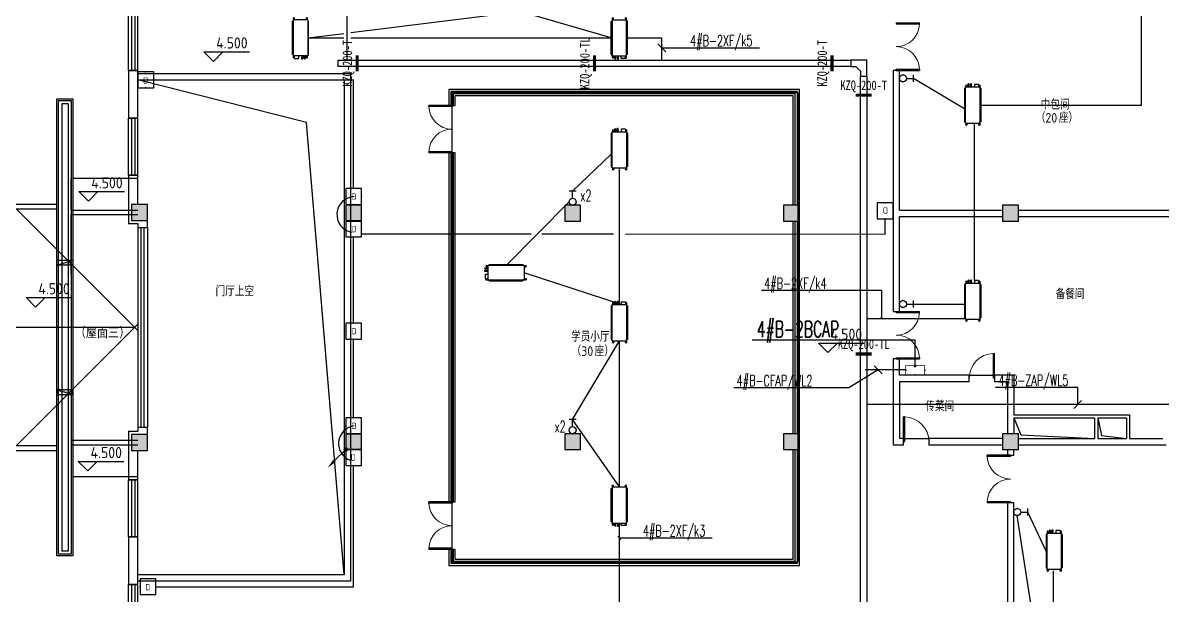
# Model space of a CAD drawing. Extents: x 2350667 to 3185789, y 309667 to 706270.
# Drawn here: x 2369667 to 2405575, y 395401 to 413443 of the extents above; entities that cross this region are included whole.
import ezdxf
from ezdxf.enums import TextEntityAlignment as Align

# ---------------------------------------------------------------- set-up
doc = ezdxf.new("R2010")
doc.units = 0
doc.header["$LTSCALE"] = 1000
for name, color, linetype in [('0-FJPG', 3, 'Continuous'), ('0-底图', 7, 'Continuous'), ('A-ANNO-IDEN-LEVL', 3, 'Continuous'), ('A-ANNO-TXT', 7, 'Continuous'), ('A-FLOR-STRS', 140, 'Continuous'), ('A-WALL-CURT', 111, 'Continuous'), ('CABLETRAY', 4, 'Continuous'), ('CABLETRAY_DIM', 3, 'Continuous'), ('COLUMN', 255, 'Continuous'), ('DIM-照明', 3, 'Continuous'), ('EQUIP-消防', 3, 'Continuous'), ('EQUIP-照明', 3, 'Continuous'), ('EQUIP-箱柜', 3, 'Continuous'), ('fur', 253, 'Continuous'), ('LWIRE', 4, 'Continuous'), ('M-VRF-EQ', 100, 'Continuous'), ('PUB_HATCH', 8, 'Continuous'), ('PUB_TEXT', 7, 'Continuous'), ('TEL_TEXT', 7, 'Continuous'), ('WALL', 2, 'Continuous'), ('WINDOW', 4, 'Continuous'), ('WIRE-照明', 6, 'Continuous'), ('抗震支吊架', 2, 'Continuous'), ('看线', 30, 'Continuous')]:
    doc.layers.add(name, color=color, linetype=linetype)
doc.styles.add('_TEL_DIM', font='SIMPLEX', dxfattribs={"width": 0.8, "height": 3.5, "bigfont": 'HZTXT'})
doc.styles.add('kzcad', font='', dxfattribs={"width": 0.8})
doc.styles.get("Standard").update_dxf_attribs({"font": 'geniso.shx', "bigfont": 'hztxt.shx'})
doc.styles.get('kzcad').set_extended_font_data('SimSun')

# ---------------------------------------------------------------- blocks, each defined once
blk = doc.blocks.new('$equip_U$00000183(WIN7-PC-dian)')
for p, q in [((-0.5, 1), (-0.5, 0)), ((0.5, 1), (-0.5, 1)), ((0.5, 0), (0.5, 1)), ((-0.5, 0), (0.5, 0))]:
    blk.add_line(p, q)
at = {"const_width": 0.04}
blk.add_lwpolyline([(-0.5, 1), (0.5, 1), (0.5, 0), (-0.5, 0), (-0.5, 1), (0.5, 1)], dxfattribs=at)
for p in [(0, 1), (-0.5, 0.469), (0, 0), (0.5, 0.5)]:
    blk.add_point(p)
at = {"color": 7}
blk.add_attdef('$TEXT$', text='', height=0.4, dxfattribs=at).set_placement((0.026, 0.492), align=Align.MIDDLE_CENTER)
at = {"color": 7, "style": '_TEL_DIM', "flags": 1}
for tag in ['A', 'REMARK']:
    blk.add_attdef(tag, text='', height=0.00002, dxfattribs=at).set_placement((0, 0), align=Align.MIDDLE_CENTER)
blk = doc.blocks.new('MDV-D71T2')
at = {"extrusion": (0, 0, -1)}
for p, q in [((2794522, 2676021), (2794462, 2676021)), ((2794462, 2676009), (2794462, 2676021)), ((2794462, 2676016), (2794466, 2676016)), ((2794502, 2676009), (2794462, 2676009)), ((2794502, 2675997), (2794462, 2675997)), ((2794462, 2675997), (2794462, 2675986)), ((2794462, 2675991), (2794466, 2675991)), ((2794522, 2675986), (2794462, 2675986)), ((2794466, 2676009), (2794466, 2676021)), ((2794466, 2675997), (2794466, 2675986)), ((2794522, 2675576), (2794522, 2676022)), ((2795660, 2676024), (2794524, 2676024)), ((2794526, 2676024), (2794567, 2676024)), ((2794526, 2676024), (2794537, 2676024)), ((2795660, 2676024), (2794527, 2676024)), ((2795620, 2676055), (2794567, 2676055)), ((2795620, 2676055), (2795620, 2676025)), ((2795662, 2675576), (2795662, 2676022)), ((2795723, 2675986), (2795662, 2675986)), ((2795724, 2676021), (2795664, 2676021)), ((2795724, 2676009), (2795684, 2676009)), ((2795724, 2675997), (2795684, 2675997)), ((2795721, 2676009), (2795721, 2676021)), ((2795724, 2676016), (2795721, 2676016)), ((2795721, 2675997), (2795721, 2675986)), ((2795724, 2675991), (2795721, 2675991)), ((2795724, 2676021), (2795724, 2676009)), ((2795724, 2675997), (2795724, 2675986)), ((2795741, 2675986), (2795741, 2675850)), ((2794522, 2675613), (2794462, 2675613)), ((2794462, 2675602), (2794462, 2675613)), ((2794462, 2675608), (2794466, 2675608)), ((2794502, 2675602), (2794462, 2675602)), ((2794502, 2675590), (2794462, 2675590)), ((2794462, 2675590), (2794462, 2675578)), ((2794462, 2675583), (2794466, 2675583)), ((2794522, 2675578), (2794462, 2675578)), ((2794466, 2675602), (2794466, 2675613)), ((2794466, 2675590), (2794466, 2675578)), ((2794524, 2675574), (2795660, 2675574)), ((2794526, 2675574), (2794537, 2675574)), ((2794526, 2675574), (2794567, 2675574)), ((2795620, 2675544), (2794567, 2675544)), ((2795619, 2675574), (2795661, 2675574)), ((2795620, 2675544), (2795620, 2675574)), ((2795661, 2675574), (2795650, 2675574)), ((2795662, 2675758), (2795671, 2675758)), ((2795662, 2675732), (2795671, 2675732)), ((2795722, 2675671), (2795662, 2675671)), ((2795722, 2675655), (2795662, 2675655)), ((2795722, 2675613), (2795662, 2675613)), ((2795722, 2675578), (2795662, 2675578)), ((2795671, 2675731), (2795671, 2675759)), ((2795671, 2675759), (2795704, 2675759)), ((2795671, 2675731), (2795704, 2675731)), ((2795722, 2675602), (2795682, 2675602)), ((2795722, 2675590), (2795682, 2675590)), ((2795707, 2675726), (2795707, 2675764)), ((2795707, 2675764), (2795755, 2675764)), ((2795707, 2675726), (2795755, 2675726)), ((2795719, 2675602), (2795719, 2675613)), ((2795722, 2675608), (2795719, 2675608)), ((2795719, 2675590), (2795719, 2675578)), ((2795722, 2675583), (2795719, 2675583)), ((2795722, 2675671), (2795722, 2675655)), ((2795722, 2675602), (2795722, 2675613)), ((2795722, 2675578), (2795722, 2675590)), ((2795728, 2675673), (2795728, 2675654)), ((2795728, 2675673), (2795739, 2675673)), ((2795728, 2675670), (2795739, 2675670)), ((2795728, 2675660), (2795739, 2675660)), ((2795728, 2675654), (2795739, 2675654)), ((2795739, 2675673), (2795739, 2675654)), ((2795739, 2675669), (2795741, 2675669)), ((2795739, 2675658), (2795741, 2675658)), ((2795741, 2675672), (2795741, 2675671)), ((2795741, 2675655), (2795741, 2675671)), ((2795741, 2675654), (2795741, 2675655)), ((2795750, 2675673), (2795742, 2675673)), ((2795750, 2675670), (2795742, 2675670)), ((2795750, 2675660), (2795742, 2675660)), ((2795750, 2675654), (2795742, 2675654)), ((2795752, 2675671), (2795751, 2675672)), ((2795752, 2675655), (2795751, 2675654)), ((2795752, 2675655), (2795752, 2675671)), ((2795752, 2675671), (2795756, 2675669)), ((2795752, 2675655), (2795756, 2675657)), ((2795755, 2675726), (2795755, 2675764)), ((2795755, 2675764), (2795755, 2675726)), ((2795755, 2675764), (2795757, 2675764)), ((2795755, 2675764), (2795755, 2675764)), ((2795756, 2675669), (2795756, 2675657)), ((2795757, 2675726), (2795757, 2675764)), ((2795757, 2675764), (2795758, 2675764)), ((2795758, 2675764), (2795758, 2675726))]:
    blk.add_line(p, q, dxfattribs=at)
for p, q in [((2794567, 2676055), (2794567, 2676024)), ((2795741, 2675850), (2795662, 2675850)), ((2795741, 2675986), (2795663, 2675986)), ((2794567, 2675544), (2794567, 2675574)), ((2795662, 2675732), (2795671, 2675732)), ((2795662, 2675655), (2795722, 2675655)), ((2795707, 2675764), (2795704, 2675759)), ((2795707, 2675726), (2795704, 2675731)), ((2795722, 2675671), (2795728, 2675673)), ((2795722, 2675655), (2795728, 2675654)), ((2795728, 2675655), (2795738, 2675655)), ((2795755, 2675726), (2795757, 2675726)), ((2795755, 2675726), (2795755, 2675726)), ((2795757, 2675726), (2795758, 2675726)), ((2795757, 2675663), (2795767, 2675663)), ((2795758, 2675745), (2795768, 2675745))]:
    blk.add_line(p, q)
for centre, radius, start, end in [((-2794502, 2676003), 6, 90, 270), ((-2795684, 2676003), 6, 270, 90), ((-2794502, 2675596), 6, 90, 270), ((-2795682, 2675596), 6, 270, 90), ((-2795751, 2675663), 6.25, 136.121, 223.879)]:
    blk.add_arc(centre, radius, start, end, dxfattribs=at)
for centre, start, end in [((2794524, 2676022), 90, 180), ((2794524, 2676022), 90, 180), ((2795660, 2676022), 0, 90), ((2794524, 2675576), 180, 270), ((2795660, 2675576), 270, 0)]:
    blk.add_arc(centre, 2, start, end)
for points, knots in [([(2795741, 2675672), (2795741, 2675672), (2795741, 2675672), (2795741, 2675672), (2795741, 2675672), (2795741, 2675672), (2795742, 2675672), (2795742, 2675672), (2795742, 2675672), (2795742, 2675672), (2795742, 2675672), (2795742, 2675672), (2795742, 2675673), (2795742, 2675673), (2795742, 2675673), (2795742, 2675673), (2795742, 2675673), (2795742, 2675673), (2795742, 2675673), (2795742, 2675673), (2795742, 2675673), (2795742, 2675673), (2795742, 2675673), (2795742, 2675673), (2795742, 2675673)], [0, 0, 0, 0, 1, 1, 1, 2, 2, 2, 3, 3, 3, 4, 4, 4, 5, 5, 5, 6, 6, 6, 7, 7, 7, 8, 8, 8, 8]), ([(2795742, 2675670), (2795742, 2675670), (2795742, 2675670), (2795742, 2675670), (2795742, 2675670), (2795742, 2675670), (2795742, 2675670), (2795742, 2675670), (2795742, 2675670), (2795742, 2675670), (2795742, 2675670), (2795742, 2675670), (2795742, 2675670), (2795742, 2675670), (2795742, 2675670), (2795742, 2675670), (2795742, 2675670), (2795741, 2675670), (2795741, 2675670), (2795741, 2675670), (2795741, 2675670), (2795741, 2675670), (2795741, 2675670), (2795741, 2675670), (2795741, 2675670), (2795741, 2675670), (2795741, 2675670), (2795741, 2675670), (2795741, 2675670), (2795741, 2675670), (2795741, 2675670), (2795741, 2675670), (2795741, 2675670), (2795741, 2675670), (2795741, 2675671), (2795741, 2675671), (2795741, 2675671), (2795741, 2675671), (2795741, 2675671), (2795741, 2675671), (2795741, 2675671), (2795741, 2675671), (2795741, 2675671), (2795741, 2675671), (2795741, 2675671), (2795741, 2675671), (2795741, 2675671), (2795741, 2675671), (2795741, 2675671), (2795741, 2675671), (2795741, 2675671), (2795741, 2675671), (2795741, 2675671), (2795741, 2675671), (2795741, 2675671), (2795741, 2675671), (2795741, 2675671), (2795741, 2675671), (2795741, 2675671), (2795741, 2675671), (2795741, 2675671), (2795741, 2675671), (2795741, 2675671), (2795741, 2675671), (2795741, 2675671), (2795741, 2675671), (2795741, 2675671), (2795741, 2675671), (2795741, 2675671), (2795741, 2675671), (2795741, 2675671), (2795741, 2675671), (2795741, 2675672), (2795741, 2675672), (2795741, 2675672), (2795741, 2675672), (2795741, 2675672), (2795741, 2675672), (2795741, 2675672), (2795741, 2675672), (2795741, 2675672), (2795741, 2675672), (2795741, 2675672), (2795741, 2675672), (2795741, 2675672), (2795741, 2675672), (2795741, 2675672), (2795741, 2675672), (2795741, 2675672), (2795741, 2675672), (2795741, 2675672), (2795741, 2675672), (2795741, 2675672), (2795741, 2675672), (2795741, 2675672), (2795741, 2675672), (2795741, 2675672), (2795741, 2675672), (2795741, 2675672), (2795741, 2675672), (2795741, 2675672), (2795741, 2675672), (2795741, 2675672), (2795741, 2675672), (2795741, 2675672), (2795741, 2675672), (2795741, 2675672), (2795741, 2675672), (2795741, 2675672)], [0, 0, 0, 0, 1, 1, 1, 2, 2, 2, 3, 3, 3, 4, 4, 4, 5, 5, 5, 6, 6, 6, 7, 7, 7, 8, 8, 8, 9, 9, 9, 10, 10, 10, 11, 11, 11, 12, 12, 12, 13, 13, 13, 14, 14, 14, 15, 15, 15, 16, 16, 16, 17, 17, 17, 18, 18, 18, 19, 19, 19, 20, 20, 20, 21, 21, 21, 22, 22, 22, 23, 23, 23, 24, 24, 24, 25, 25, 25, 26, 26, 26, 27, 27, 27, 28, 28, 28, 29, 29, 29, 30, 30, 30, 31, 31, 31, 32, 32, 32, 33, 33, 33, 34, 34, 34, 35, 35, 35, 36, 36, 36, 36]), ([(2795742, 2675660), (2795742, 2675660), (2795742, 2675660), (2795742, 2675660), (2795742, 2675660), (2795742, 2675660), (2795742, 2675660), (2795742, 2675660), (2795742, 2675661), (2795742, 2675661), (2795742, 2675661), (2795742, 2675661), (2795742, 2675661), (2795742, 2675661), (2795742, 2675661), (2795742, 2675661), (2795742, 2675661), (2795741, 2675661), (2795741, 2675661), (2795741, 2675661), (2795741, 2675662), (2795741, 2675662), (2795741, 2675662), (2795741, 2675662), (2795741, 2675662), (2795741, 2675662), (2795741, 2675662), (2795741, 2675662), (2795741, 2675662), (2795741, 2675662), (2795741, 2675662), (2795741, 2675662), (2795741, 2675663), (2795741, 2675663), (2795741, 2675663), (2795741, 2675663), (2795741, 2675663), (2795741, 2675663), (2795741, 2675663), (2795741, 2675663), (2795741, 2675663), (2795741, 2675663), (2795741, 2675663), (2795741, 2675663), (2795741, 2675663), (2795741, 2675664), (2795741, 2675664), (2795741, 2675664), (2795741, 2675664), (2795741, 2675664), (2795741, 2675664), (2795741, 2675664), (2795741, 2675664), (2795741, 2675664), (2795741, 2675664), (2795741, 2675664), (2795741, 2675664), (2795741, 2675664), (2795741, 2675665), (2795741, 2675665), (2795741, 2675665), (2795741, 2675665), (2795741, 2675665), (2795741, 2675665), (2795741, 2675665), (2795741, 2675665), (2795741, 2675665), (2795741, 2675665), (2795741, 2675665), (2795741, 2675665), (2795741, 2675665), (2795741, 2675666), (2795741, 2675666), (2795741, 2675666), (2795741, 2675666), (2795741, 2675666), (2795741, 2675666), (2795741, 2675666), (2795741, 2675666), (2795741, 2675666), (2795741, 2675666), (2795741, 2675666), (2795741, 2675666), (2795741, 2675666), (2795741, 2675667), (2795741, 2675667), (2795741, 2675667), (2795741, 2675667), (2795741, 2675667), (2795741, 2675667), (2795741, 2675667), (2795741, 2675667), (2795741, 2675667), (2795741, 2675667), (2795741, 2675667), (2795741, 2675667), (2795741, 2675667), (2795741, 2675668), (2795741, 2675668), (2795741, 2675668), (2795741, 2675668), (2795741, 2675668), (2795741, 2675668), (2795741, 2675668), (2795742, 2675668), (2795742, 2675668), (2795742, 2675668), (2795742, 2675668), (2795742, 2675668), (2795742, 2675669), (2795742, 2675669), (2795742, 2675669), (2795742, 2675669), (2795742, 2675669), (2795742, 2675669), (2795742, 2675669), (2795742, 2675669), (2795742, 2675669), (2795742, 2675669), (2795742, 2675669), (2795742, 2675670)], [0, 0, 0, 0, 1, 1, 1, 2, 2, 2, 3, 3, 3, 4, 4, 4, 5, 5, 5, 6, 6, 6, 7, 7, 7, 8, 8, 8, 9, 9, 9, 10, 10, 10, 11, 11, 11, 12, 12, 12, 13, 13, 13, 14, 14, 14, 15, 15, 15, 16, 16, 16, 17, 17, 17, 18, 18, 18, 19, 19, 19, 20, 20, 20, 21, 21, 21, 22, 22, 22, 23, 23, 23, 24, 24, 24, 25, 25, 25, 26, 26, 26, 27, 27, 27, 28, 28, 28, 29, 29, 29, 30, 30, 30, 31, 31, 31, 32, 32, 32, 33, 33, 33, 34, 34, 34, 35, 35, 35, 36, 36, 36, 37, 37, 37, 38, 38, 38, 39, 39, 39, 40, 40, 40, 40]), ([(2795742, 2675654), (2795742, 2675654), (2795742, 2675654), (2795742, 2675654), (2795742, 2675654), (2795742, 2675654), (2795742, 2675654), (2795742, 2675654), (2795742, 2675654), (2795742, 2675654), (2795742, 2675654), (2795742, 2675654), (2795742, 2675654), (2795742, 2675654), (2795742, 2675654), (2795742, 2675654), (2795742, 2675654), (2795741, 2675655), (2795741, 2675655), (2795741, 2675655), (2795741, 2675655), (2795741, 2675655), (2795741, 2675655), (2795741, 2675655), (2795741, 2675655), (2795741, 2675655), (2795741, 2675655), (2795741, 2675655), (2795741, 2675655), (2795741, 2675655), (2795741, 2675655), (2795741, 2675655), (2795741, 2675655), (2795741, 2675655), (2795741, 2675655), (2795741, 2675655), (2795741, 2675656), (2795741, 2675656), (2795741, 2675656), (2795741, 2675656), (2795741, 2675656), (2795741, 2675656), (2795741, 2675656), (2795741, 2675656), (2795741, 2675656), (2795741, 2675656), (2795741, 2675656), (2795741, 2675656), (2795741, 2675656), (2795741, 2675656), (2795741, 2675656), (2795741, 2675656), (2795741, 2675656), (2795741, 2675656), (2795741, 2675656), (2795741, 2675656), (2795741, 2675657), (2795741, 2675657), (2795741, 2675657), (2795741, 2675657), (2795741, 2675657), (2795741, 2675657), (2795741, 2675657), (2795741, 2675657), (2795741, 2675657), (2795741, 2675657), (2795741, 2675657), (2795741, 2675657), (2795741, 2675657), (2795741, 2675657), (2795741, 2675657), (2795741, 2675657), (2795741, 2675657), (2795741, 2675657), (2795741, 2675657), (2795741, 2675657), (2795741, 2675658), (2795741, 2675658), (2795741, 2675658), (2795741, 2675658), (2795741, 2675658), (2795741, 2675658), (2795741, 2675658), (2795741, 2675658), (2795741, 2675658), (2795741, 2675658), (2795741, 2675658), (2795741, 2675658), (2795741, 2675658), (2795741, 2675658), (2795741, 2675658), (2795741, 2675658), (2795741, 2675658), (2795741, 2675658), (2795741, 2675658), (2795741, 2675658), (2795741, 2675659), (2795741, 2675659), (2795741, 2675659), (2795741, 2675659), (2795741, 2675659), (2795741, 2675659), (2795741, 2675659), (2795741, 2675659), (2795742, 2675659), (2795742, 2675659), (2795742, 2675659), (2795742, 2675659), (2795742, 2675659), (2795742, 2675659), (2795742, 2675659), (2795742, 2675659), (2795742, 2675659), (2795742, 2675659), (2795742, 2675660), (2795742, 2675660), (2795742, 2675660), (2795742, 2675660), (2795742, 2675660), (2795742, 2675660), (2795742, 2675660)], [0, 0, 0, 0, 1, 1, 1, 2, 2, 2, 3, 3, 3, 4, 4, 4, 5, 5, 5, 6, 6, 6, 7, 7, 7, 8, 8, 8, 9, 9, 9, 10, 10, 10, 11, 11, 11, 12, 12, 12, 13, 13, 13, 14, 14, 14, 15, 15, 15, 16, 16, 16, 17, 17, 17, 18, 18, 18, 19, 19, 19, 20, 20, 20, 21, 21, 21, 22, 22, 22, 23, 23, 23, 24, 24, 24, 25, 25, 25, 26, 26, 26, 27, 27, 27, 28, 28, 28, 29, 29, 29, 30, 30, 30, 31, 31, 31, 32, 32, 32, 33, 33, 33, 34, 34, 34, 35, 35, 35, 36, 36, 36, 37, 37, 37, 38, 38, 38, 39, 39, 39, 40, 40, 40, 40]), ([(2795741, 2675654), (2795741, 2675654), (2795741, 2675654), (2795741, 2675654), (2795741, 2675654), (2795741, 2675654), (2795742, 2675654), (2795742, 2675654), (2795742, 2675654), (2795742, 2675654), (2795742, 2675654), (2795742, 2675654), (2795742, 2675654), (2795742, 2675654), (2795742, 2675654), (2795742, 2675654), (2795742, 2675654), (2795742, 2675654), (2795742, 2675654), (2795742, 2675654), (2795742, 2675654), (2795742, 2675654), (2795742, 2675654), (2795742, 2675654), (2795742, 2675654)], [0, 0, 0, 0, 1, 1, 1, 2, 2, 2, 3, 3, 3, 4, 4, 4, 5, 5, 5, 6, 6, 6, 7, 7, 7, 8, 8, 8, 8]), ([(2795751, 2675672), (2795751, 2675672), (2795751, 2675672), (2795751, 2675672), (2795751, 2675672), (2795751, 2675672), (2795751, 2675672), (2795751, 2675672), (2795751, 2675672), (2795751, 2675672), (2795751, 2675672), (2795751, 2675672), (2795750, 2675673), (2795750, 2675673), (2795750, 2675673), (2795750, 2675673), (2795750, 2675673), (2795750, 2675673), (2795750, 2675673), (2795750, 2675673), (2795750, 2675673), (2795750, 2675673), (2795750, 2675673), (2795750, 2675673), (2795750, 2675673)], [0, 0, 0, 0, 1, 1, 1, 2, 2, 2, 3, 3, 3, 4, 4, 4, 5, 5, 5, 6, 6, 6, 7, 7, 7, 8, 8, 8, 8]), ([(2795750, 2675670), (2795750, 2675670), (2795750, 2675670), (2795750, 2675670), (2795750, 2675670), (2795750, 2675670), (2795750, 2675670), (2795750, 2675670), (2795750, 2675670), (2795750, 2675670), (2795750, 2675670), (2795750, 2675670), (2795750, 2675670), (2795751, 2675670), (2795751, 2675670), (2795751, 2675670), (2795751, 2675670), (2795751, 2675670), (2795751, 2675670), (2795751, 2675670), (2795751, 2675670), (2795751, 2675670), (2795751, 2675670), (2795751, 2675670), (2795751, 2675670), (2795751, 2675670), (2795751, 2675670), (2795751, 2675670), (2795751, 2675670), (2795751, 2675670), (2795751, 2675670), (2795751, 2675670), (2795751, 2675670), (2795751, 2675670), (2795751, 2675671), (2795751, 2675671), (2795751, 2675671), (2795751, 2675671), (2795751, 2675671), (2795751, 2675671), (2795751, 2675671), (2795751, 2675671), (2795751, 2675671), (2795751, 2675671), (2795751, 2675671), (2795751, 2675671), (2795751, 2675671), (2795751, 2675671), (2795751, 2675671), (2795751, 2675671), (2795751, 2675671), (2795751, 2675671), (2795751, 2675671), (2795751, 2675671), (2795751, 2675671), (2795751, 2675671), (2795751, 2675671), (2795751, 2675671), (2795751, 2675671), (2795751, 2675671), (2795751, 2675671), (2795751, 2675671), (2795751, 2675671), (2795751, 2675671), (2795751, 2675671), (2795751, 2675671), (2795751, 2675671), (2795751, 2675671), (2795751, 2675671), (2795751, 2675671), (2795751, 2675671), (2795751, 2675671), (2795751, 2675672), (2795751, 2675672), (2795751, 2675672), (2795751, 2675672), (2795751, 2675672), (2795751, 2675672), (2795751, 2675672), (2795751, 2675672), (2795751, 2675672), (2795751, 2675672), (2795751, 2675672), (2795751, 2675672), (2795751, 2675672), (2795751, 2675672), (2795751, 2675672), (2795751, 2675672), (2795751, 2675672), (2795751, 2675672), (2795751, 2675672), (2795751, 2675672), (2795751, 2675672), (2795751, 2675672), (2795751, 2675672), (2795751, 2675672), (2795751, 2675672), (2795751, 2675672), (2795751, 2675672), (2795751, 2675672), (2795751, 2675672), (2795751, 2675672), (2795751, 2675672), (2795751, 2675672), (2795751, 2675672), (2795751, 2675672), (2795751, 2675672), (2795751, 2675672), (2795751, 2675672)], [0, 0, 0, 0, 1, 1, 1, 2, 2, 2, 3, 3, 3, 4, 4, 4, 5, 5, 5, 6, 6, 6, 7, 7, 7, 8, 8, 8, 9, 9, 9, 10, 10, 10, 11, 11, 11, 12, 12, 12, 13, 13, 13, 14, 14, 14, 15, 15, 15, 16, 16, 16, 17, 17, 17, 18, 18, 18, 19, 19, 19, 20, 20, 20, 21, 21, 21, 22, 22, 22, 23, 23, 23, 24, 24, 24, 25, 25, 25, 26, 26, 26, 27, 27, 27, 28, 28, 28, 29, 29, 29, 30, 30, 30, 31, 31, 31, 32, 32, 32, 33, 33, 33, 34, 34, 34, 35, 35, 35, 36, 36, 36, 36]), ([(2795750, 2675660), (2795750, 2675660), (2795750, 2675660), (2795750, 2675660), (2795750, 2675660), (2795750, 2675660), (2795750, 2675660), (2795750, 2675660), (2795750, 2675661), (2795750, 2675661), (2795750, 2675661), (2795750, 2675661), (2795750, 2675661), (2795751, 2675661), (2795751, 2675661), (2795751, 2675661), (2795751, 2675661), (2795751, 2675661), (2795751, 2675661), (2795751, 2675661), (2795751, 2675662), (2795751, 2675662), (2795751, 2675662), (2795751, 2675662), (2795751, 2675662), (2795751, 2675662), (2795751, 2675662), (2795751, 2675662), (2795751, 2675662), (2795751, 2675662), (2795751, 2675662), (2795751, 2675662), (2795751, 2675663), (2795751, 2675663), (2795751, 2675663), (2795751, 2675663), (2795751, 2675663), (2795751, 2675663), (2795751, 2675663), (2795751, 2675663), (2795751, 2675663), (2795751, 2675663), (2795751, 2675663), (2795751, 2675663), (2795751, 2675663), (2795751, 2675664), (2795751, 2675664), (2795751, 2675664), (2795751, 2675664), (2795751, 2675664), (2795751, 2675664), (2795751, 2675664), (2795751, 2675664), (2795751, 2675664), (2795751, 2675664), (2795751, 2675664), (2795751, 2675664), (2795751, 2675664), (2795751, 2675665), (2795751, 2675665), (2795751, 2675665), (2795751, 2675665), (2795751, 2675665), (2795751, 2675665), (2795751, 2675665), (2795751, 2675665), (2795751, 2675665), (2795751, 2675665), (2795751, 2675665), (2795751, 2675665), (2795751, 2675665), (2795751, 2675666), (2795751, 2675666), (2795751, 2675666), (2795751, 2675666), (2795751, 2675666), (2795751, 2675666), (2795751, 2675666), (2795751, 2675666), (2795751, 2675666), (2795751, 2675666), (2795751, 2675666), (2795751, 2675666), (2795751, 2675666), (2795751, 2675667), (2795751, 2675667), (2795751, 2675667), (2795751, 2675667), (2795751, 2675667), (2795751, 2675667), (2795751, 2675667), (2795751, 2675667), (2795751, 2675667), (2795751, 2675667), (2795751, 2675667), (2795751, 2675667), (2795751, 2675667), (2795751, 2675668), (2795751, 2675668), (2795751, 2675668), (2795751, 2675668), (2795751, 2675668), (2795751, 2675668), (2795751, 2675668), (2795751, 2675668), (2795751, 2675668), (2795751, 2675668), (2795751, 2675668), (2795750, 2675668), (2795750, 2675669), (2795750, 2675669), (2795750, 2675669), (2795750, 2675669), (2795750, 2675669), (2795750, 2675669), (2795750, 2675669), (2795750, 2675669), (2795750, 2675669), (2795750, 2675669), (2795750, 2675669), (2795750, 2675670)], [0, 0, 0, 0, 1, 1, 1, 2, 2, 2, 3, 3, 3, 4, 4, 4, 5, 5, 5, 6, 6, 6, 7, 7, 7, 8, 8, 8, 9, 9, 9, 10, 10, 10, 11, 11, 11, 12, 12, 12, 13, 13, 13, 14, 14, 14, 15, 15, 15, 16, 16, 16, 17, 17, 17, 18, 18, 18, 19, 19, 19, 20, 20, 20, 21, 21, 21, 22, 22, 22, 23, 23, 23, 24, 24, 24, 25, 25, 25, 26, 26, 26, 27, 27, 27, 28, 28, 28, 29, 29, 29, 30, 30, 30, 31, 31, 31, 32, 32, 32, 33, 33, 33, 34, 34, 34, 35, 35, 35, 36, 36, 36, 37, 37, 37, 38, 38, 38, 39, 39, 39, 40, 40, 40, 40]), ([(2795750, 2675654), (2795750, 2675654), (2795750, 2675654), (2795750, 2675654), (2795750, 2675654), (2795750, 2675654), (2795750, 2675654), (2795750, 2675654), (2795750, 2675654), (2795750, 2675654), (2795750, 2675654), (2795750, 2675654), (2795750, 2675654), (2795751, 2675654), (2795751, 2675654), (2795751, 2675654), (2795751, 2675654), (2795751, 2675655), (2795751, 2675655), (2795751, 2675655), (2795751, 2675655), (2795751, 2675655), (2795751, 2675655), (2795751, 2675655), (2795751, 2675655), (2795751, 2675655), (2795751, 2675655), (2795751, 2675655), (2795751, 2675655), (2795751, 2675655), (2795751, 2675655), (2795751, 2675655), (2795751, 2675655), (2795751, 2675655), (2795751, 2675655), (2795751, 2675655), (2795751, 2675656), (2795751, 2675656), (2795751, 2675656), (2795751, 2675656), (2795751, 2675656), (2795751, 2675656), (2795751, 2675656), (2795751, 2675656), (2795751, 2675656), (2795751, 2675656), (2795751, 2675656), (2795751, 2675656), (2795751, 2675656), (2795751, 2675656), (2795751, 2675656), (2795751, 2675656), (2795751, 2675656), (2795751, 2675656), (2795751, 2675656), (2795751, 2675656), (2795751, 2675657), (2795751, 2675657), (2795751, 2675657), (2795751, 2675657), (2795751, 2675657), (2795751, 2675657), (2795751, 2675657), (2795751, 2675657), (2795751, 2675657), (2795751, 2675657), (2795751, 2675657), (2795751, 2675657), (2795751, 2675657), (2795751, 2675657), (2795751, 2675657), (2795751, 2675657), (2795751, 2675657), (2795751, 2675657), (2795751, 2675657), (2795751, 2675657), (2795751, 2675658), (2795751, 2675658), (2795751, 2675658), (2795751, 2675658), (2795751, 2675658), (2795751, 2675658), (2795751, 2675658), (2795751, 2675658), (2795751, 2675658), (2795751, 2675658), (2795751, 2675658), (2795751, 2675658), (2795751, 2675658), (2795751, 2675658), (2795751, 2675658), (2795751, 2675658), (2795751, 2675658), (2795751, 2675658), (2795751, 2675658), (2795751, 2675658), (2795751, 2675659), (2795751, 2675659), (2795751, 2675659), (2795751, 2675659), (2795751, 2675659), (2795751, 2675659), (2795751, 2675659), (2795751, 2675659), (2795751, 2675659), (2795751, 2675659), (2795751, 2675659), (2795751, 2675659), (2795750, 2675659), (2795750, 2675659), (2795750, 2675659), (2795750, 2675659), (2795750, 2675659), (2795750, 2675659), (2795750, 2675660), (2795750, 2675660), (2795750, 2675660), (2795750, 2675660), (2795750, 2675660), (2795750, 2675660), (2795750, 2675660)], [0, 0, 0, 0, 1, 1, 1, 2, 2, 2, 3, 3, 3, 4, 4, 4, 5, 5, 5, 6, 6, 6, 7, 7, 7, 8, 8, 8, 9, 9, 9, 10, 10, 10, 11, 11, 11, 12, 12, 12, 13, 13, 13, 14, 14, 14, 15, 15, 15, 16, 16, 16, 17, 17, 17, 18, 18, 18, 19, 19, 19, 20, 20, 20, 21, 21, 21, 22, 22, 22, 23, 23, 23, 24, 24, 24, 25, 25, 25, 26, 26, 26, 27, 27, 27, 28, 28, 28, 29, 29, 29, 30, 30, 30, 31, 31, 31, 32, 32, 32, 33, 33, 33, 34, 34, 34, 35, 35, 35, 36, 36, 36, 37, 37, 37, 38, 38, 38, 39, 39, 39, 40, 40, 40, 40]), ([(2795751, 2675654), (2795751, 2675654), (2795751, 2675654), (2795751, 2675654), (2795751, 2675654), (2795751, 2675654), (2795751, 2675654), (2795751, 2675654), (2795751, 2675654), (2795751, 2675654), (2795751, 2675654), (2795751, 2675654), (2795750, 2675654), (2795750, 2675654), (2795750, 2675654), (2795750, 2675654), (2795750, 2675654), (2795750, 2675654), (2795750, 2675654), (2795750, 2675654), (2795750, 2675654), (2795750, 2675654), (2795750, 2675654), (2795750, 2675654), (2795750, 2675654)], [0, 0, 0, 0, 1, 1, 1, 2, 2, 2, 3, 3, 3, 4, 4, 4, 5, 5, 5, 6, 6, 6, 7, 7, 7, 8, 8, 8, 8])]:
    blk.add_open_spline(points, degree=3, knots=knots)
blk = doc.blocks.new('A$C416B0EB6')
at = {"layer": '0-FJPG'}
blk.add_blockref('MDV-D71T2', (-2794567, -2676055, -8200), dxfattribs=at)
blk = doc.blocks.new('$TelecSys$00000080')
for p, q in [((-0.7, -0.7), (0, 0)), ((0.104, 0.104), (0.104, 0.104)), ((-0.104, -0.104), (-0.104, -0.104))]:
    blk.add_line(p, q)
at = {"const_width": 0.142}
blk.add_lwpolyline([(0.071, 0, 1), (-0.071, 0, 1)], format="xyb", close=True, dxfattribs=at)
blk.add_solid([(-0.63, -0.77), (-0.77, -0.63), (-1.15, -1.15)])
at = {"width": 0.8, "flags": 9}
blk.add_attdef('A', (0, 0), '', height=0.00002, rotation=180, dxfattribs=at)
blk = doc.blocks.new('$equip$00002672')
for p, q in [((0.222, 0.889), (-0.222, 0.889)), ((0, 0.444), (0, 0.889))]:
    blk.add_line(p, q)
blk.add_circle((0, 0.222), 0.222)
for p in [(0, 0.889), (-0.222, 0.222), (0, 0), (0.222, 0.222)]:
    blk.add_point(p)
at = {"color": 7, "style": '_TEL_DIM', "flags": 1}
for tag in ['A', 'REMARK']:
    blk.add_attdef(tag, text='', height=0.00002, dxfattribs=at).set_placement((0, 0), align=Align.MIDDLE_CENTER)
blk = doc.blocks.new('$WINLIB2D$00000001')
at = {"color": 0}
for points in [[(-0.5, 0.5), (-0.5, -0.5)], [(-0.5, 0.5), (0.5, 0.5)], [(0.5, -0.5), (0.5, 0.5)], [(0.5, 0.1667), (-0.5, 0.1667)], [(0.5, -0.1667), (-0.5, -0.1667)], [(-0.5, -0.5), (0.5, -0.5)]]:
    blk.add_lwpolyline(points, dxfattribs=at)
blk = doc.blocks.new('$DorLib2D$00000002')
for p, q in [((-0.5, 0), (-0.5, 0.4875)), ((-0.475, 0.4875), (-0.5, 0.4875)), ((-0.475, 0), (-0.475, 0.4875)), ((0.475, 0), (0.475, 0.4875)), ((0.475, 0.4875), (0.5, 0.4875)), ((0.5, 0), (0.5, 0.4875)), ((-0.5, 0), (-0.475, 0)), ((0.5, 0), (0.475, 0))]:
    blk.add_line(p, q)
at = {"lineweight": 13}
for centre, start, end in [((-0.4875, 0), 0, 88.53072), ((0.4875, 0), 91.46928, 180)]:
    blk.add_arc(centre, 0.4875, start, end, dxfattribs=at)
blk = doc.blocks.new('$DorLib2D$00000001')
for p, q in [((0.45, 0.975), (0.5, 0.975)), ((0.45, 0), (0.45, 0.975)), ((0.5, 0), (0.5, 0.975)), ((0.5, 0), (0.45, 0))]:
    blk.add_line(p, q)
at = {"lineweight": 13}
blk.add_arc((0.475, 0), 0.975, 91.4693, 180, dxfattribs=at)
blk = doc.blocks.new("ghjgj'")
h = blk.add_hatch(color=256)
h.dxf.hatch_style = 1
h.paths.add_polyline_path([(2142493.6, -67932.4), (2142993.6, -67781.5), (2142993.6, -67932.4)])
h = blk.add_hatch(color=256)
h.dxf.hatch_style = 1
h.paths.add_polyline_path([(2142493.6, -71863), (2142993.6, -72013.8), (2142993.6, -71863)])
at = {"layer": 'PUB_HATCH'}
for points in [[(2145344.1, -66522.8), (2145344.1, -66022.8), (2144844.1, -66022.8), (2144844.1, -66522.8)], [(2152094.1, -66547.8), (2152094.1, -66047.8), (2151594.1, -66047.8), (2151594.1, -66547.8)], [(2158994.1, -66547.8), (2158994.1, -66047.8), (2158494.1, -66047.8), (2158494.1, -66547.8)], [(2165894.1, -66547.8), (2165894.1, -66047.8), (2165394.1, -66047.8), (2165394.1, -66547.8)], [(2172794.1, -66547.8), (2172794.1, -66047.8), (2172294.1, -66047.8), (2172294.1, -66547.8)], [(2152094.1, -73747.8), (2152094.1, -73247.8), (2151594.1, -73247.8), (2151594.1, -73747.8)], [(2158994.1, -73747.8), (2158994.1, -73247.8), (2158494.1, -73247.8), (2158494.1, -73747.8)], [(2165894.1, -73747.8), (2165894.1, -73247.8), (2165394.1, -73247.8), (2165394.1, -73747.8)], [(2172794.1, -73747.8), (2172794.1, -73247.8), (2172294.1, -73247.8), (2172294.1, -73747.8)], [(2145344.1, -73772.8), (2145344.1, -73272.8), (2144844.1, -73272.8), (2144844.1, -73772.8)]]:
    blk.add_hatch(color=256, dxfattribs=at).paths.add_polyline_path(points)
for p, q in [((2145044.1, -69997.8), (2141219.1, -66172.8)), ((2142944.1, -66197.8), (2145044.1, -66197.8)), ((2145044.1, -69797.6), (2141219.1, -73622.6))]:
    blk.add_line(p, q)
for points in [[(2142993.6, -77097.8), (2142493.6, -77097.8), (2142493.6, -62697.8), (2142993.6, -62697.8)], [(2142943.6, -77047.8), (2142543.6, -77047.8), (2142543.6, -62747.8), (2142943.6, -62747.8)], [(2142493.6, -67781.5), (2142993.6, -67781.5), (2142993.6, -67932.4), (2142493.6, -67932.4)], [(2142493.6, -67932.4), (2142993.6, -67781.5), (2142993.6, -67932.4)], [(2142493.6, -72013.8), (2142993.6, -72013.8), (2142993.6, -71863), (2142493.6, -71863)], [(2142493.6, -71863), (2142993.6, -72013.8), (2142993.6, -71863)]]:
    blk.add_lwpolyline(points, close=True)
for points in [[(2142944.1, -66197.8), (2142944.1, -65197.8), (2142944.1, -65197.8)], [(2142993.6, -65197.8), (2145044.1, -65197.8)], [(2142493.6, -66022.8), (2142369.1, -66022.8), (2140869.1, -66022.8), (2140869.1, -73772.8), (2142468.6, -73772.8)], [(2142493.6, -66172.8), (2142369.1, -66172.8), (2141019.1, -66172.8), (2141019.1, -73622.8), (2142468.6, -73622.8)], [(2142944.1, -68197.8), (2142944.1, -66347.8)], [(2145044.1, -66347.8), (2142944.1, -66347.8)], [(2144944, -69897.7), (2141019.1, -69897.8)], [(2142944.1, -71597.8), (2142944.1, -73447.8)], [(2142944.1, -73447.8), (2145044.1, -73447.8)], [(2142944.1, -73597.8), (2145044.1, -73597.8)], [(2142944.1, -73597.8), (2142944.1, -74597.8), (2142944.1, -74597.8)], [(2142993.6, -74597.8), (2145044.1, -74597.8)]]:
    blk.add_lwpolyline(points)
at = {"layer": 'A-ANNO-IDEN-LEVL'}
for p, q in [((2147424.5, -61511.5), (2147124.5, -61211.5)), ((2147124.5, -61211.5), (2148558.5, -61211.5)), ((2147424.5, -61511.5), (2147724.5, -61211.5)), ((2143486.4, -65918.2), (2143186.4, -65618.2)), ((2143186.4, -65618.2), (2144620.3, -65618.2)), ((2143486.4, -65918.2), (2143786.4, -65618.2)), ((2141820.2, -69256.8), (2141520.2, -68956.8)), ((2141520.2, -68956.8), (2142954.1, -68956.8)), ((2141820.2, -69256.8), (2142120.2, -68956.8)), ((2166790.9, -70692.2), (2166490.9, -70392.2)), ((2166490.9, -70392.2), (2167924.9, -70392.2)), ((2166790.9, -70692.2), (2167090.9, -70392.2)), ((2143465, -74422), (2143165, -74122)), ((2143165, -74122), (2144599, -74122)), ((2143465, -74422), (2143765, -74122))]:
    blk.add_line(p, q, dxfattribs=at)
at = {"layer": 'A-FLOR-STRS', "ltscale": 1000}
for points in [[(2145044.1, -61897.8), (2151744.1, -61897.8), (2151744.1, -77897.8), (2145044.1, -77897.8)], [(2151544.1, -77697.8), (2150360.2, -63442.2), (2145044.1, -62097.8)], [(2145044.1, -62097.8), (2151544.1, -62097.8), (2151544.1, -77697.8), (2145044.1, -77697.8)]]:
    blk.add_lwpolyline(points, dxfattribs=at)
at = {"layer": 'A-WALL-CURT'}
for p, q in [((2165894.1, -62397.8), (2154844.1, -62397.8)), ((2154844.1, -62397.8), (2154844.1, -62897.8)), ((2165827.4, -62464.4), (2154910.7, -62464.4)), ((2154910.7, -62464.4), (2154910.7, -62897.8)), ((2165827.4, -66047.8), (2165827.4, -62464.4)), ((2165894.1, -66047.8), (2165894.1, -62397.8)), ((2165760.7, -62531.1), (2154977.4, -62531.1)), ((2154977.4, -62531.1), (2154977.4, -62897.8)), ((2165694.1, -62597.8), (2155044.1, -62597.8)), ((2155044.1, -62897.8), (2155044.1, -62597.8)), ((2165694.1, -66047.8), (2165694.1, -62597.8)), ((2165760.7, -66047.8), (2165760.7, -62531.1)), ((2154844.1, -62897.8), (2155044.1, -62897.8)), ((2154844.1, -64397.8), (2154844.1, -75397.8)), ((2155044.1, -64397.8), (2154844.1, -64397.8)), ((2154910.7, -64397.8), (2154910.7, -75397.8)), ((2154977.4, -64397.8), (2154977.4, -75397.8)), ((2155044.1, -75397.8), (2155044.1, -64397.8)), ((2165694.1, -73247.8), (2165694.1, -66547.8)), ((2165760.7, -73247.8), (2165760.7, -66547.8)), ((2165827.4, -73247.8), (2165827.4, -66547.8)), ((2165894.1, -73247.8), (2165894.1, -66547.8)), ((2165694.1, -77197.8), (2165694.1, -73747.8)), ((2165760.7, -77264.4), (2165760.7, -73747.8)), ((2165827.4, -77331.1), (2165827.4, -73747.8)), ((2165894.1, -77397.8), (2165894.1, -73747.8)), ((2154844.1, -75397.8), (2155044.1, -75397.8)), ((2155044.1, -76897.8), (2154844.1, -76897.8)), ((2154844.1, -76897.8), (2154844.1, -77397.8)), ((2154910.7, -76897.8), (2154910.7, -77331.1)), ((2154977.4, -76897.8), (2154977.4, -77264.4)), ((2155044.1, -77197.8), (2155044.1, -76897.8)), ((2155044.1, -77197.8), (2165694.1, -77197.8)), ((2154844.1, -77397.8), (2165894.1, -77397.8)), ((2154910.7, -77331.1), (2165827.4, -77331.1)), ((2154977.4, -77264.4), (2165760.7, -77264.4))]:
    blk.add_line(p, q, dxfattribs=at)
at = {"layer": 'COLUMN'}
for p, q in [((2145344.1, -66022.8), (2144844.1, -66022.8)), ((2144844.1, -66022.8), (2144844.1, -66522.8)), ((2145344.1, -66522.8), (2145344.1, -66022.8)), ((2152094.1, -66047.8), (2151594.1, -66047.8)), ((2151594.1, -66047.8), (2151594.1, -66547.8)), ((2152094.1, -66547.8), (2152094.1, -66047.8)), ((2158994.1, -66047.8), (2158494.1, -66047.8)), ((2158494.1, -66047.8), (2158494.1, -66547.8)), ((2158994.1, -66547.8), (2158994.1, -66047.8)), ((2165894.1, -66047.8), (2165394.1, -66047.8)), ((2165394.1, -66047.8), (2165394.1, -66547.8)), ((2165894.1, -66547.8), (2165894.1, -66047.8)), ((2172794.1, -66047.8), (2172294.1, -66047.8)), ((2172294.1, -66047.8), (2172294.1, -66547.8)), ((2172794.1, -66547.8), (2172794.1, -66047.8)), ((2144844.1, -66522.8), (2145344.1, -66522.8)), ((2151594.1, -66547.8), (2152094.1, -66547.8)), ((2158494.1, -66547.8), (2158994.1, -66547.8)), ((2165394.1, -66547.8), (2165894.1, -66547.8)), ((2172294.1, -66547.8), (2172794.1, -66547.8)), ((2152094.1, -73247.8), (2151594.1, -73247.8)), ((2151594.1, -73247.8), (2151594.1, -73747.8)), ((2152094.1, -73747.8), (2152094.1, -73247.8)), ((2158994.1, -73247.8), (2158494.1, -73247.8)), ((2158494.1, -73247.8), (2158494.1, -73747.8)), ((2158994.1, -73747.8), (2158994.1, -73247.8)), ((2165894.1, -73247.8), (2165394.1, -73247.8)), ((2165394.1, -73247.8), (2165394.1, -73747.8)), ((2165894.1, -73747.8), (2165894.1, -73247.8)), ((2172794.1, -73247.8), (2172294.1, -73247.8)), ((2172294.1, -73247.8), (2172294.1, -73747.8)), ((2172794.1, -73747.8), (2172794.1, -73247.8)), ((2145344.1, -73272.8), (2144844.1, -73272.8)), ((2144844.1, -73272.8), (2144844.1, -73772.8)), ((2145344.1, -73772.8), (2145344.1, -73272.8)), ((2144844.1, -73772.8), (2145344.1, -73772.8)), ((2151594.1, -73747.8), (2152094.1, -73747.8)), ((2158494.1, -73747.8), (2158994.1, -73747.8)), ((2165394.1, -73747.8), (2165894.1, -73747.8)), ((2172294.1, -73747.8), (2172794.1, -73747.8))]:
    blk.add_line(p, q, dxfattribs=at)
at = {"layer": 'fur'}
blk.add_lwpolyline([(2154944.1, -62497.8), (2165844.1, -62497.8), (2165844.1, -77297.8), (2154944.1, -77297.8)], close=True, dxfattribs=at)
at = {"layer": 'WALL'}
for p, q in [((2144744.1, -61797.8), (2144744.1, -63297.8)), ((2145044.1, -61797.8), (2144744.1, -61797.8)), ((2145044.1, -63297.8), (2145044.1, -61797.8)), ((2169044.1, -61796.3), (2168844.1, -61796.3)), ((2168844.1, -61796.3), (2168844.1, -66297.8)), ((2169044.1, -66197.8), (2169044.1, -61796.3)), ((2142643.6, -62847.8), (2142643.6, -76947.8)), ((2142843.6, -62847.8), (2142643.6, -62847.8)), ((2142843.6, -62847.8), (2142843.6, -76947.8)), ((2144744.1, -63297.8), (2145044.1, -63297.8)), ((2145044.1, -65097.8), (2144744.1, -65097.8)), ((2144744.1, -65097.8), (2144744.1, -66422.8)), ((2145044.1, -66022.8), (2145044.1, -65097.8)), ((2144744.1, -66422.8), (2144744.1, -66422.8)), ((2144744.1, -66422.8), (2144744.1, -66622.8)), ((2168844.1, -66297.8), (2168844.1, -69391.7)), ((2169044.1, -66197.8), (2172294.1, -66197.8)), ((2169044.1, -66397.8), (2172294.1, -66397.8)), ((2169044.1, -69391.7), (2169044.1, -66397.8)), ((2172794.1, -66197.8), (2179044.1, -66197.8)), ((2172794.1, -66397.8), (2179044.1, -66397.8)), ((2144744.1, -66622.8), (2145044.1, -66622.8)), ((2145044.1, -66622.8), (2145044.1, -66747.8)), ((2145044.1, -66747.8), (2145344.1, -66747.8)), ((2145344.1, -66747.8), (2145344.1, -66522.8)), ((2168844.1, -69391.7), (2169044.1, -69391.7)), ((2169044.1, -70891.7), (2168844.1, -70891.7)), ((2168844.1, -70891.7), (2168844.1, -71497.8)), ((2169044.1, -71397.8), (2169044.1, -70891.7)), ((2171244, -71397.8), (2169044.1, -71397.8)), ((2171244, -71597.8), (2171244, -71397.8)), ((2172644.1, -71397.8), (2172044, -71397.8)), ((2172044, -71397.8), (2172044, -71597.8)), ((2172644.1, -71397.8), (2172644.1, -72647.8)), ((2168844.1, -71497.8), (2168844.1, -73597.8)), ((2169044.1, -71597.8), (2169044.1, -73397.8)), ((2169044.1, -71597.8), (2171244, -71597.8)), ((2172044, -71597.8), (2172444.1, -71597.8)), ((2172444.1, -71597.8), (2172444.1, -72697.8)), ((2172444.1, -72697.8), (2172444.1, -73247.8)), ((2172644.1, -72647.8), (2175244.1, -72647.8)), ((2172644.1, -72747.8), (2172644.1, -73247.8)), ((2172644.1, -72747.8), (2175194.1, -72747.8)), ((2175194.1, -72747.8), (2175194.1, -73397.8)), ((2175244.1, -72647.8), (2176294.1, -72647.8)), ((2175294.1, -72747.8), (2176194.1, -72747.8)), ((2175294.1, -72747.8), (2175294.1, -73397.8)), ((2176194.1, -72747.8), (2176194.1, -73397.8)), ((2176294.1, -72647.8), (2176294.1, -73397.8)), ((2144744.1, -73172.8), (2145044.1, -73172.8)), ((2144744.1, -73172.8), (2144744.1, -73372.8)), ((2145344.1, -73047.8), (2145044.1, -73047.8)), ((2145044.1, -73047.8), (2145044.1, -73172.8)), ((2145344.1, -73272.8), (2145344.1, -73047.8)), ((2144744.1, -73372.8), (2144744.1, -74697.8)), ((2144744.1, -73372.8), (2144744.1, -73372.8)), ((2168844.1, -73597.8), (2169174.1, -73597.8)), ((2169174.1, -73397.8), (2169044.1, -73397.8)), ((2169174.1, -73597.8), (2169174.1, -73397.8)), ((2172294.1, -73397.8), (2169974.1, -73397.8)), ((2169974.1, -73397.8), (2169974.1, -73597.8)), ((2169974.1, -73597.8), (2172294.1, -73597.8)), ((2172794.1, -73397.8), (2175194.1, -73397.8)), ((2172794.1, -73597.8), (2175244.1, -73597.8)), ((2175244.1, -73597.8), (2176244.1, -73597.8)), ((2175294.1, -73397.8), (2176194.1, -73397.8)), ((2176244.1, -73597.8), (2177444.1, -73597.8)), ((2176294.1, -73397.8), (2177344.1, -73397.8)), ((2145044.1, -74697.8), (2145044.1, -73772.8)), ((2172444.1, -73747.8), (2172444.1, -73927.8)), ((2172444.1, -73927.8), (2172644.1, -73927.8)), ((2172644.1, -73927.8), (2172644.1, -73747.8)), ((2144744.1, -74697.8), (2145044.1, -74697.8)), ((2172644.1, -75427.8), (2172444.1, -75427.8)), ((2172444.1, -75427.8), (2172444.1, -80147.8)), ((2172644.1, -80147.8), (2172644.1, -75427.8)), ((2144744.1, -76497.8), (2144744.1, -77997.8)), ((2145044.1, -76497.8), (2144744.1, -76497.8)), ((2145044.1, -77997.8), (2145044.1, -76497.8)), ((2142843.6, -76947.8), (2142643.6, -76947.8)), ((2144744.1, -77997.8), (2145044.1, -77997.8))]:
    blk.add_line(p, q, dxfattribs=at)
at = {"layer": 'WINDOW'}
for p, q in [((2171244, -71397.8), (2172044, -71397.8)), ((2169174.1, -73397.8), (2169974.1, -73397.8))]:
    blk.add_line(p, q, dxfattribs=at)
at = {"layer": '看线'}
for points in [[(2172644.1, -72747.8), (2172872, -73285.7), (2175194.1, -73397.8)], [(2175294.1, -72747.8), (2175416.4, -73300.9), (2176194.1, -73397.8)]]:
    blk.add_lwpolyline(points, dxfattribs=at)
at = {"layer": 'WINDOW', "rotation": 270}
for name, p, xscale, yscale, zscale in [('$WINLIB2D$00000001', (2144894.1, -60897.8), -1800, -300, -1800), ('$DorLib2D$00000002', (2168944.1, -61046.3), -1500, 1500, -1500), ('$DorLib2D$00000002', (2154944.1, -63647.8), 1500, -1500, 1500), ('$WINLIB2D$00000001', (2144894.1, -64197.8), -1800, -300, -1800), ('$WINLIB2D$00000001', (2145194.1, -69897.8), 6300, -300, 6300), ('$DorLib2D$00000002', (2168944.1, -70141.7), -1500, 1500, -1500), ('$DorLib2D$00000002', (2172544.1, -74677.8), -1500, -1500, -1500), ('$WINLIB2D$00000001', (2144894.1, -75597.8), -1800, -300, -1800), ('$DorLib2D$00000002', (2154944.1, -76147.8), -1500, -1500, -1500), ('$WINLIB2D$00000001', (2144894.1, -78897.8), -1800, -300, -1800)]:
    blk.add_blockref(name, p, dxfattribs=dict(at, xscale=xscale, yscale=yscale, zscale=zscale))
at = {"layer": 'WINDOW', "yscale": 800}
for p, xscale, zscale in [((2171644, -71497.8), 800, 800), ((2169574.1, -73497.8), -800, -800)]:
    blk.add_blockref('$DorLib2D$00000001', p, dxfattribs=dict(at, xscale=xscale, zscale=zscale))
at = {"layer": 'A-ANNO-TXT', "color": 7}
for p in [(2147513.2, -61106.5), (2143575, -65513.2), (2141908.8, -68851.8), (2166879.6, -70287.2), (2143553.7, -74017)]:
    blk.add_text('4.500', height=350, dxfattribs=at).set_placement(p)
at = {"layer": 'PUB_TEXT'}
for s, height, p in [('中包间', 302.47, (2173498.1, -63029.5)), ('（', 302.5, (2173341.2, -63442.5)), ('20', 302.47, (2173643.6, -63442.5)), ('座）', 302.47, (2174067.1, -63442.5)), ('门厅上空', 302.47, (2147492.7, -68911.8)), ('备餐间', 302.47, (2173964.4, -69003.8)), ('（屋面三）', 350, (2143055.1, -70237.4)), ('学员小厅', 302.47, (2158695.9, -70343.5)), ('（', 302.5, (2158713.1, -70796.6)), ('30', 302.47, (2159015.6, -70796.6)), ('座）', 302.47, (2159439, -70796.6)), ('传菜间', 302.47, (2169860.4, -72538.5))]:
    blk.add_text(s, height=height, dxfattribs=at).set_placement(p)
blk = doc.blocks.new('$equip_U$00000177(WIN7-PC-dian)')
at = {"const_width": 0.04}
blk.add_lwpolyline([(-0.6, 0.6), (0.6, 0.6), (0.6, 0), (-0.6, 0)], close=True, dxfattribs=at)
for p in [(-0.6, 0.3), (0, 0.6), (0, 0), (0.6, 0.3)]:
    blk.add_point(p)
at = {"color": 7, "style": '_TEL_DIM', "flags": 1}
for tag in ['A', 'REMARK']:
    blk.add_attdef(tag, text='', height=0.00002, dxfattribs=at).set_placement((0, 0), align=Align.MIDDLE_CENTER)

msp = doc.modelspace()

# ---------------------------------------------------------------- linework, layer by layer
at = {"layer": 'CABLETRAY'}
for p, q in [((2379605, 412064), (2379605, 412264)), ((2379605, 412264), (2395767, 412264)), ((2395767, 412264), (2395767, 412064)), ((2396267, 412264), (2395767, 412264)), ((2395767, 412264), (2395767, 412064)), ((2396267, 411764), (2396267, 412264)), ((2395767, 412064), (2379605, 412064)), ((2395767, 412064), (2395917, 412064)), ((2395917, 412064), (2396067, 411914)), ((2396067, 411914), (2396067, 411764)), ((2396067, 394245), (2396067, 411764)), ((2396067, 411764), (2396267, 411764)), ((2396067, 411764), (2396267, 411764)), ((2396267, 411764), (2396267, 394245))]:
    msp.add_line(p, q, dxfattribs=at)
at = {"layer": 'CABLETRAY_DIM'}
for p, q in [((2397788, 403437), (2392652, 403437)), ((2397788, 402622), (2397788, 403437))]:
    msp.add_line(p, q, dxfattribs=at)
at = {"layer": 'CABLETRAY_DIM', "const_width": 40}
msp.add_lwpolyline([(2397788, 402602, 1), (2397788, 402642, 1)], format="xyb", close=True, dxfattribs=at)
at = {"layer": 'DIM-照明'}
for p, q in [((2389927, 412527), (2389680, 412775)), ((2396767, 404097, -23489), (2396711, 404153, -23830)), ((2396750, 402381), (2396502, 402628)), ((2402787, 401285), (2403035, 401533)), ((2388415, 397257, -7334), (2388518, 397155, -7015))]:
    msp.add_line(p, q, dxfattribs=at)
for points in [[(2389803, 412651), (2390608, 412651)], [(2390608, 412651), (2392884, 412651)], [(2396739, 405004), (2392943, 405004)], [(2396739, 404125), (2396739, 405004)], [(2396626, 402504), (2395698, 401936)], [(2395698, 401936), (2392077, 401936)], [(2402911, 401950), (2400325, 401950)], [(2402911, 401409), (2402911, 401950)], [(2388467, 397206), (2389121, 397206)], [(2389121, 397206), (2391397, 397206)]]:
    msp.add_lwpolyline(points, dxfattribs=at)
at = {"layer": 'WIRE-照明'}
for p, q in [((2379894, 412264), (2379894, 417415)), ((2404924, 410851, -8200), (2404924, 415560, -8200)), ((2380007, 413136), (2385344, 413797)), ((2388213, 412966), (2385344, 413797)), ((2378645, 412967), (2379782, 413108)), ((2378675, 412966), (2379782, 412966)), ((2380007, 412966), (2388244, 412966)), ((2388694, 412967), (2389803, 412967)), ((2389803, 412264), (2389803, 412967)), ((2373794, 411642), (2380094, 411642)), ((2380094, 408218), (2380094, 411642)), ((2399379, 410710, -13484), (2397739, 411691)), ((2399859, 410851, -9663), (2404924, 410851, -8200)), ((2399654, 405318, -9663), (2399654, 410281, -9663)), ((2386994, 408136), (2388213, 409307, -8200)), ((2388469, 404561, -24600), (2388469, 408871, -8200)), ((2384895, 405792), (2386883, 407803)), ((2396844, 406773), (2396844, 407268)), ((2380094, 403975), (2380094, 406697)), ((2385688, 406780), (2380344, 406784)), ((2388281, 406778), (2386025, 406780)), ((2396844, 406773), (2388660, 406778)), ((2384895, 405792), (2384895, 405792)), ((2388519, 404561, -24600), (2385465, 405567)), ((2397739, 404579), (2399379, 404579, -9663)), ((2396267, 404125), (2399348, 404125, -9663)), ((2380094, 400992), (2380094, 403475)), ((2386994, 400936), (2388469, 403421, -24600)), ((2388469, 398812, -8200), (2388469, 403421, -24600)), ((2397490, 402504), (2396215, 402504)), ((2406593, 401409), (2396267, 401409)), ((2388469, 398812, -8200), (2386994, 400936)), ((2380085, 395670), (2380094, 399492)), ((2402169, 390461, -24600), (2401005, 397908)), ((2401913, 396792, -24600), (2401339, 398019)), ((2388467, 393945), (2388467, 397672, -8200)), ((2402153, 390550, -24600), (2402153, 396164, -24600)), ((2373864, 395670), (2380085, 395670))]:
    msp.add_line(p, q, dxfattribs=at)
for centre, radius, start, end in [((2380132, 407399), 566, 92.4932, 258.7627), ((2380183, 400178), 565, 97.7468, 250.5946)]:
    msp.add_arc(centre, radius, start, end, dxfattribs=at)
at = {"layer": '抗震支吊架', "color": 2, "const_width": 100}
for points in [[(2380205, 411914), (2380205, 412414)], [(2387686, 411914), (2387686, 412414)], [(2395167, 411914), (2395167, 412414)], [(2395917, 411164), (2396417, 411164)], [(2395917, 403005), (2396417, 403005)]]:
    msp.add_lwpolyline(points, dxfattribs=at)

# ---------------------------------------------------------------- block references
at = {"layer": '0-底图'}
msp.add_blockref("ghjgj'", (228250, 473739), dxfattribs=at)
at = {"layer": 'EQUIP-消防'}
ref = msp.add_blockref('$equip_U$00000183(WIN7-PC-dian)', (2373294, 411642), dxfattribs=dict(at, xscale=500, yscale=500, zscale=500, rotation=270))
ref.add_attrib('$TEXT$', 'D', dxfattribs={"layer": '0', "color": 7, "height": 200}).set_placement((2373541, 411629), align=Align.MIDDLE_CENTER)
at = {"layer": 'EQUIP-消防', "xscale": 500, "yscale": 500, "zscale": 500}
for p in [(2380094, 407718), (2380094, 406697), (2380094, 403475), (2380094, 400492)]:
    msp.add_blockref('$equip_U$00000183(WIN7-PC-dian)', p, dxfattribs=at).add_auto_attribs({'$TEXT$': 'D'})
at = {"layer": 'EQUIP-消防'}
ref = msp.add_blockref('$equip_U$00000183(WIN7-PC-dian)', (2397094, 407518), dxfattribs=dict(at, xscale=500, yscale=500, zscale=500, rotation=90))
ref.add_attrib('$TEXT$', 'D', dxfattribs={"layer": '0', "color": 7, "height": 200, "rotation": 180}).set_placement((2396848, 407531), align=Align.MIDDLE_CENTER)
ref = msp.add_blockref('$equip_U$00000183(WIN7-PC-dian)', (2380094, 399992), dxfattribs=dict(at, xscale=500, yscale=500, zscale=500, rotation=180))
ref.add_attrib('$TEXT$', 'D', dxfattribs={"layer": '0', "color": 7, "height": 200}).set_placement((2380081, 399745), align=Align.MIDDLE_CENTER)
ref = msp.add_blockref('$equip_U$00000183(WIN7-PC-dian)', (2373364, 395670), dxfattribs=dict(at, xscale=500, yscale=500, zscale=500, rotation=270))
ref.add_attrib('$TEXT$', 'D', dxfattribs={"layer": '0', "color": 7, "height": 200}).set_placement((2373610, 395657), align=Align.MIDDLE_CENTER)
at = {"layer": 'EQUIP-照明', "xscale": 500, "yscale": 500, "zscale": 500, "rotation": 270}
for p in [(2397294, 411691), (2397294, 404579), (2400894, 398019)]:
    msp.add_blockref('$equip$00002672', p, dxfattribs=at)
at = {"layer": 'EQUIP-照明', "xscale": 500, "yscale": 500, "zscale": 500}
for p in [(2386994, 407692), (2386994, 400492)]:
    msp.add_blockref('$equip$00002672', p, dxfattribs=at)
at = {"layer": 'EQUIP-箱柜', "xscale": 500, "yscale": 500, "zscale": 500}
msp.add_blockref('$equip_U$00000177(WIN7-PC-dian)', (2397790, 402342), dxfattribs=at)
at = {"layer": 'LWIRE', "xscale": 500, "yscale": 500, "zscale": 500}
msp.add_blockref('$TelecSys$00000080', (2379844, 399992), dxfattribs=at)
at = {"layer": 'M-VRF-EQ', "xscale": -1}
for p, rotation in [((2378164, 413493, 8200), 90), ((2399859, 410325, -1463), 270), ((2388725, 408915), 270), ((2399859, 404144, -1463), 270), ((2388725, 403465, -16400), 270), ((2402425, 396265, -16400), 270)]:
    msp.add_blockref('A$C416B0EB6', p, dxfattribs=dict(at, rotation=rotation))
at = {"layer": 'M-VRF-EQ'}
for p, rotation in [((2388725, 413493, 8200), 270), ((2385421, 405311, 8200), 180), ((2388725, 398768), 270)]:
    msp.add_blockref('A$C416B0EB6', p, dxfattribs=dict(at, rotation=rotation))

# ---------------------------------------------------------------- texts
at = {"layer": 'CABLETRAY_DIM', "color": 7, "style": '_TEL_DIM', "width": 0.64}
msp.add_text('4#B-2BCAP', height=500, dxfattribs=at).set_placement((2392802, 403537))
at = {"layer": 'DIM-照明', "color": 7, "style": '_TEL_DIM', "width": 0.64}
for s, p in [('4#B-2XF/k5', (2390696, 412701)), ('4#B-2XF/k4', (2393031, 405054)), ('4#B-CFAP/WL2', (2392164, 401986)), ('4#B-ZAP/WL5', (2400413, 402000)), ('4#B-2XF/k3', (2389208, 397256, -7174))]:
    msp.add_text(s, height=350, dxfattribs=at).set_placement(p)
at = {"layer": 'TEL_TEXT', "style": '_TEL_DIM', "width": 0.64}
for p in [(2387235, 407824), (2386421, 400542)]:
    msp.add_text('x2', height=350, dxfattribs=at).set_placement(p)
at = {"layer": '抗震支吊架', "color": 2, "style": 'kzcad', "width": 0.8}
for s, rotation, p in [('KZQ-200-TL', 89.8854, (2387526, 412164)), ('KZQ-200-T', 89.8854, (2380045, 412164)), ('KZQ-200-T', 89.8854, (2395007, 412164)), ('KZQ-200-T', 359.8854, (2396167, 411324)), ('KZQ-200-TL', 359.8854, (2396167, 403165))]:
    msp.add_text(s, height=300, rotation=rotation, dxfattribs=at).set_placement(p, align=Align.CENTER)

doc.saveas('drawing.dxf')
